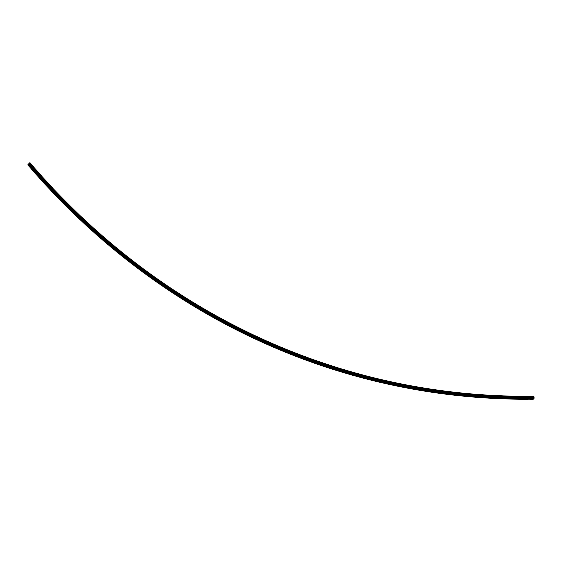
<?xml version="1.0" encoding="UTF-8"?>
<svg xmlns="http://www.w3.org/2000/svg" width="562" height="562" viewBox="0 0 562 562"><rect width="100%" height="100%" fill="white"/><g stroke="black" fill="none" stroke-linecap="round" stroke-linejoin="round"><path stroke-width="0.84" d="M533.844 398.226L533.415 396.582A811.317 718.419 -76.8 0 1 29.786 163.099L28.472 163.816L28.29 164.799A813.544 720.4 -76.8 0 0 533.254 398.901L533.844 398.226A812.778 719.711 -76.8 0 1 29.343 164.336L28.29 164.799M29.343 164.336L29.786 163.092M532.924 396.955L533.415 396.582M533.254 398.908L533.085 398.809A813.495 720.351 -76.8 0 1 530.486 398.823M533.9 397.51A812.083 719.1 -76.8 0 1 29.807 163.809M533.837 397.172A811.774 718.826 -76.8 0 1 29.934 163.556M533.9 397.875A812.434 719.409 -76.8 0 1 29.603 164.076M533.745 398.528A813.088 719.992 -76.8 0 1 29.055 164.554M533.598 398.76A813.333 720.21 -76.8 0 1 28.767 164.708M533.429 398.887A813.495 720.351 -76.8 0 1 28.5 164.792M527.023 398.837A813.495 720.351 -76.8 0 1 509.706 398.62M506.25 398.521A813.495 720.351 -76.8 0 1 488.118 397.692M485.533 397.538A813.495 720.351 -76.8 0 1 28.156 164.715M527.739 398.634A813.333 720.21 -76.8 0 1 516.485 398.563M506.102 398.317A813.333 720.21 -76.8 0 1 495.74 397.91M485.385 397.334A813.333 720.21 -76.8 0 1 482.8 397.165M480.215 396.983A813.333 720.21 -76.8 0 1 476.773 396.73M474.188 396.526A813.333 720.21 -76.8 0 1 471.609 396.308M469.024 396.084A813.333 720.21 -76.8 0 1 465.589 395.767M463.004 395.522A813.333 720.21 -76.8 0 1 460.433 395.262M457.854 394.988A813.333 720.21 -76.8 0 1 454.419 394.615M451.848 394.32A813.333 720.21 -76.8 0 1 449.277 394.011M446.706 393.695A813.333 720.21 -76.8 0 1 443.285 393.26M440.72 392.922A813.333 720.21 -76.8 0 1 438.156 392.571M437.292 392.452A813.333 720.21 -76.8 0 1 432.08 391.7M430.337 391.44A813.333 720.21 -76.8 0 1 409.558 387.949M407.829 387.632A813.333 720.21 -76.8 0 1 400.074 386.122M398.353 385.778A813.333 720.21 -76.8 0 1 396.632 385.42M394.917 385.068A813.333 720.21 -76.8 0 1 346.403 372.908M345.56 372.662A813.333 720.21 -76.8 0 1 28.1 164.554M359.013 376.196A813.088 719.992 -76.8 0 1 356.477 375.507M313.751 362.139A813.088 719.992 -76.8 0 1 301.373 357.636M298.127 356.406A813.088 719.992 -76.8 0 1 295.71 355.486M294.102 354.861A813.088 719.992 -76.8 0 1 290.884 353.596M288.482 352.641A813.088 719.992 -76.8 0 1 286.88 351.995M284.477 351.025A813.088 719.992 -76.8 0 1 279.679 349.044M278.092 348.377A813.088 719.992 -76.8 0 1 275.703 347.372M274.108 346.691A813.088 719.992 -76.8 0 1 262.243 341.464M260.663 340.755A813.088 719.992 -76.8 0 1 258.309 339.673M246.57 334.13A813.088 719.992 -76.8 0 1 234.937 328.341M231.08 326.353A813.088 719.992 -76.8 0 1 227.238 324.344M215.78 318.169A813.088 719.992 -76.8 0 1 214.263 317.326M212.745 316.476A813.088 719.992 -76.8 0 1 210.476 315.205M208.966 314.348A813.088 719.992 -76.8 0 1 202.938 310.877M201.435 309.999A813.088 719.992 -76.8 0 1 199.187 308.678M197.691 307.786A813.088 719.992 -76.8 0 1 191.726 304.197M190.237 303.29A813.088 719.992 -76.8 0 1 184.315 299.616M182.84 298.682A813.088 719.992 -76.8 0 1 180.634 297.284M179.166 296.35A813.088 719.992 -76.8 0 1 173.307 292.556M172.583 292.078A813.088 719.992 -76.8 0 1 165.319 287.231M163.156 285.763A813.088 719.992 -76.8 0 1 157.395 281.787M155.962 280.782A813.088 719.992 -76.8 0 1 150.251 276.736M148.832 275.71A813.088 719.992 -76.8 0 1 136.847 266.866M135.449 265.805A813.088 719.992 -76.8 0 1 119.137 253.012M117.795 251.924A813.088 719.992 -76.8 0 1 115.786 250.28M114.451 249.184A813.088 719.992 -76.8 0 1 112.449 247.526M107.806 243.634A813.088 719.992 -76.8 0 1 92.779 230.546M91.487 229.387A813.088 719.992 -76.8 0 1 83.162 221.758M81.258 219.974A813.088 719.992 -76.8 0 1 73.067 212.162M71.191 210.336A813.088 719.992 -76.8 0 1 63.759 202.966M60.085 199.243A813.088 719.992 -76.8 0 1 50.404 189.148M49.203 187.877A813.088 719.992 -76.8 0 1 42.08 180.142M40.309 178.189A813.088 719.992 -76.8 0 1 30.432 167.005M158.913 282.489A812.778 719.711 -76.8 0 1 157.479 281.492M120.577 253.813A812.778 719.711 -76.8 0 1 119.235 252.724M117.219 251.095A812.778 719.711 -76.8 0 1 115.884 249.999M113.882 248.348A812.778 719.711 -76.8 0 1 112.548 247.245M90.313 227.947A812.778 719.711 -76.8 0 1 87.742 225.615M80.099 218.513A812.778 719.711 -76.8 0 1 78.202 216.721M70.06 208.853A812.778 719.711 -76.8 0 1 68.199 207.02M57.767 196.475A812.778 719.711 -76.8 0 1 55.947 194.593M53.531 192.063A812.778 719.711 -76.8 0 1 52.329 190.799M46.941 185.053A812.778 719.711 -76.8 0 1 43.977 181.828M34.605 171.382A812.778 719.711 -76.8 0 1 32.287 168.74M533.071 396.73A811.528 718.608 -76.8 0 1 529.608 396.758M524.416 396.758A811.528 718.608 -76.8 0 1 508.856 396.526M502.814 396.329A811.528 718.608 -76.8 0 1 487.296 395.571M484.697 395.409A811.528 718.608 -76.8 0 1 481.198 395.17M479.442 395.044A811.528 718.608 -76.8 0 1 475.073 394.707M473.323 394.566A811.528 718.608 -76.8 0 1 469.825 394.264M468.076 394.11A811.528 718.608 -76.8 0 1 463.706 393.695M461.957 393.526A811.528 718.608 -76.8 0 1 458.466 393.161M456.723 392.971A811.528 718.608 -76.8 0 1 447.141 391.854M445.406 391.637A811.528 718.608 -76.8 0 1 405.609 385.286M403.895 384.956A811.528 718.608 -76.8 0 1 396.168 383.396M394.454 383.038A811.528 718.608 -76.8 0 1 392.74 382.68M391.89 382.497A811.528 718.608 -76.8 0 1 346.073 370.843M345.23 370.597A811.528 718.608 -76.8 0 1 301.204 355.816M300.382 355.507A811.528 718.608 -76.8 0 1 287.308 350.4M285.679 349.74A811.528 718.608 -76.8 0 1 253.574 335.647M249.676 333.793A811.528 718.608 -76.8 0 1 243.458 330.765M241.906 329.999A811.528 718.608 -76.8 0 1 222.692 320.052M216.609 316.736A811.528 718.608 -76.8 0 1 215.091 315.893M214.333 315.472A811.528 718.608 -76.8 0 1 211.312 313.779M209.809 312.922A811.528 718.608 -76.8 0 1 192.597 302.792M191.115 301.885A811.528 718.608 -76.8 0 1 188.895 300.522M187.42 299.602A811.528 718.608 -76.8 0 1 174.951 291.65M172.766 290.217A811.528 718.608 -76.8 0 1 167.694 286.838M164.806 284.885A811.528 718.608 -76.8 0 1 160.486 281.927M156.91 279.426A811.528 718.608 -76.8 0 1 154.051 277.417M151.206 275.387A811.528 718.608 -76.8 0 1 146.963 272.31M143.436 269.725A811.528 718.608 -76.8 0 1 139.931 267.112M135.042 263.416A811.528 718.608 -76.8 0 1 127.567 257.621M116.812 248.987A811.528 718.608 -76.8 0 1 115.477 247.891M114.149 246.788A811.528 718.608 -76.8 0 1 112.154 245.137M110.826 244.027A811.528 718.608 -76.8 0 1 100.977 235.597M96.432 231.6A811.528 718.608 -76.8 0 1 93.208 228.72M86.162 222.292A811.528 718.608 -76.8 0 1 82.347 218.744M76.053 212.759A811.528 718.608 -76.8 0 1 72.301 209.127M66.119 203.008A811.528 718.608 -76.8 0 1 61.216 198.049M55.757 192.408A811.528 718.608 -76.8 0 1 53.952 190.511M51.549 187.968A811.528 718.608 -76.8 0 1 49.751 186.057M43.822 179.622A811.528 718.608 -76.8 0 1 40.878 176.37M39.712 175.063A811.528 718.608 -76.8 0 1 38.539 173.756M31.598 165.846A811.528 718.608 -76.8 0 1 29.308 163.184M533.24 396.603A811.366 718.468 -76.8 0 1 392.936 382.553M392.079 382.371A811.366 718.468 -76.8 0 1 90.889 226.303M88.332 223.964A811.366 718.468 -76.8 0 1 80.078 216.272M78.188 214.473A811.366 718.468 -76.8 0 1 70.081 206.598M68.227 204.765A811.366 718.468 -76.8 0 1 54.212 190.427M52.406 188.523A811.366 718.468 -76.8 0 1 33.587 167.75M32.434 166.422A811.366 718.468 -76.8 0 1 29.575 163.099M533.584 396.688A811.366 718.468 -76.8 0 1 29.919 163.177M533.731 396.884A811.528 718.608 -76.8 0 1 29.976 163.338M532.924 396.955A811.774 718.826 -76.8 0 1 529.467 396.983M515.628 396.898A811.774 718.826 -76.8 0 1 508.708 396.751M494.04 396.182A811.774 718.826 -76.8 0 1 487.149 395.796M476.667 395.072A811.774 718.826 -76.8 0 1 474.918 394.938M471.413 394.643A811.774 718.826 -76.8 0 1 469.663 394.496M465.294 394.088A811.774 718.826 -76.8 0 1 463.545 393.92M460.053 393.569A811.774 718.826 -76.8 0 1 458.311 393.386M453.948 392.908A811.774 718.826 -76.8 0 1 452.206 392.712M448.722 392.297A811.774 718.826 -76.8 0 1 446.98 392.079M443.502 391.637A811.774 718.826 -76.8 0 1 441.76 391.412M438.29 390.934A811.774 718.826 -76.8 0 1 436.555 390.695M428.75 389.543A811.774 718.826 -76.8 0 1 427.022 389.276M314.179 360.832A811.774 718.826 -76.8 0 1 303.459 356.954M294.558 353.568A811.774 718.826 -76.8 0 1 292.156 352.627"/></g></svg>
